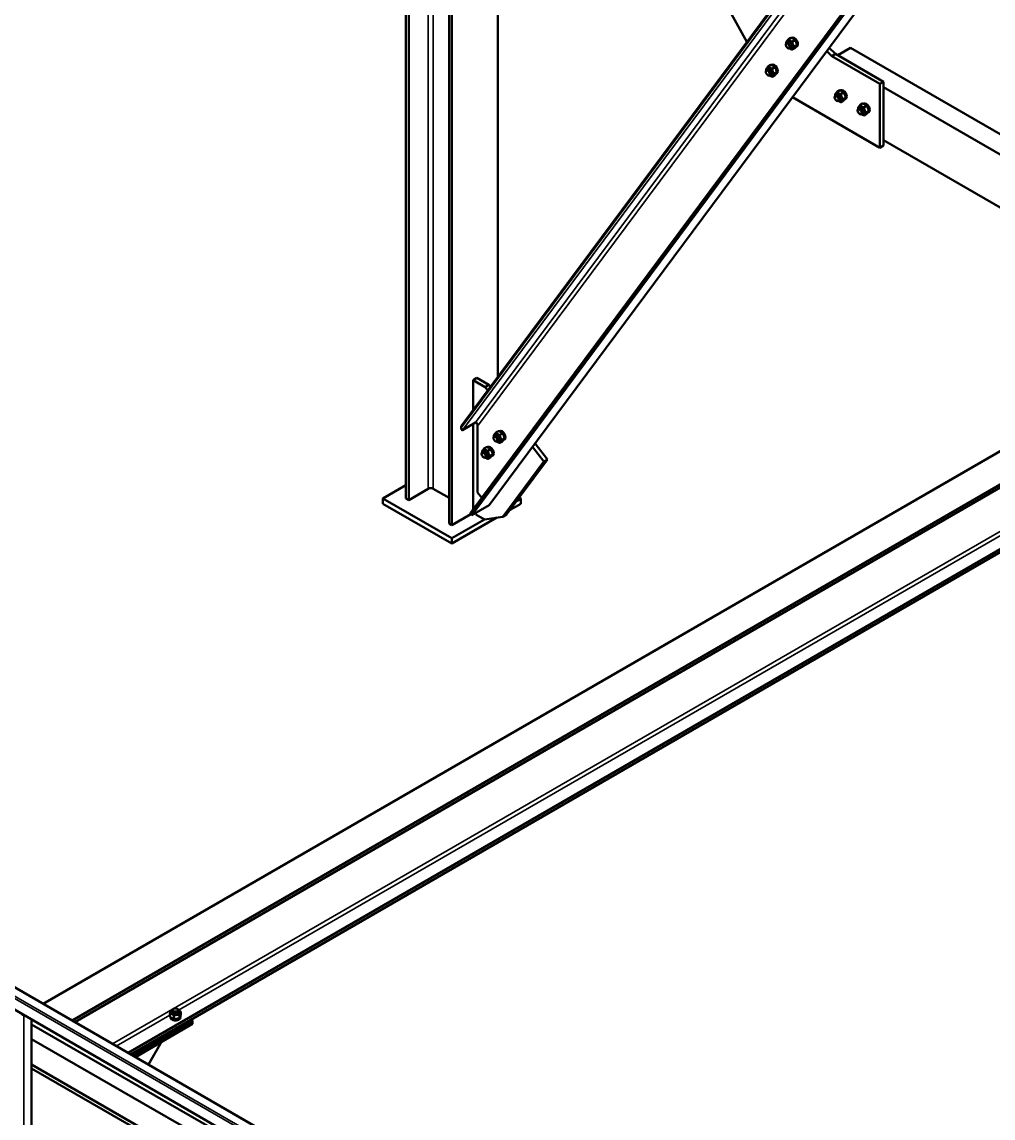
# Model space of a CAD drawing. Header units: millimetres. Extents: x 0 to 15979, y 0 to 11286.
# Drawn here: x 5329 to 8316, y 5284 to 8654 of the extents above; entities that cross this region are included whole.
import ezdxf

# ---------------------------------------------------------------- set-up
doc = ezdxf.new("R2010")
doc.units = ezdxf.units.MM
doc.header["$LTSCALE"] = 19
doc.layers.add('Видимые тонкие (ГОСТ)', color=7, linetype='Continuous', lineweight=35)
doc.layers.add('Видимый контур (ГОСТ)', color=7, linetype='Continuous', lineweight=50)

msp = doc.modelspace()

# ---------------------------------------------------------------- linework, layer by layer
at = {"layer": 'Видимые тонкие (ГОСТ)'}
for p, q in [((6579.1, 7219), (6579.1, 9879.8)), ((6594.7, 7219), (6594.7, 9868.1)), ((8172.5, 9411.5), (6680.7, 7406)), ((8178.6, 9408), (6684.6, 7399.5)), ((8194.3, 9398.9), (6724.1, 7422.3)), ((8204.8, 9392.8), (6730.8, 7411.1)), ((8258.3, 9220.9), (6710.7, 7140.4)), ((5608.3, 5511.9), (9843.7, 7957.2)), ((5811.1, 5615.9), (9300.3, 7630.4)), ((4293, 6237.1), (7921.2, 4142.4)), ((4296.2, 6242.6), (7921.2, 4149.7)), ((4318.1, 6255.3), (7921.2, 4175.1)), ((4293, 6203.6), (7921.2, 4108.9)), ((5335.7, 5152.6), (5335.7, 5600.2)), ((5619.7, 5505.4), (5784.6, 5600.6)), ((5357.6, 5165.3), (5357.6, 5587.5))]:
    msp.add_line(p, q, dxfattribs=at)
at = {"layer": 'Видимый контур (ГОСТ)'}
for p, q in [((6651.9, 7107.5), (6651.9, 10256.7)), ((6793.4, 7563), (6793.4, 9947.3)), ((6510.5, 7189.2), (6510.5, 9912.2)), ((6519, 7184.3), (6519, 9925.4)), ((6643.5, 7112.4), (6643.5, 9835.4)), ((8169.6, 9413.2), (6680.7, 7411.5)), ((8312, 9246.4), (6766.6, 7168.7)), ((8260.9, 9230.7), (6710.2, 7145.9)), ((8258.3, 9215.4), (6712.8, 7137.7)), ((7426.6, 8833.9), (7559.4, 8592.9)), ((7686.6, 8600.8), (7694.8, 8605.5)), ((7698, 8605.7), (7696.6, 8604.9)), ((7698.8, 8593.7), (7707, 8598.5)), ((7679.4, 8584.1), (7679.4, 8585.5)), ((7686.1, 8592.8), (7681.4, 8590.1)), ((7685.3, 8573.9), (7686.4, 8573.3)), ((7696.1, 8575.5), (7691.4, 8572.8)), ((7698.8, 8569.2), (7707, 8574)), ((7704.9, 8578), (7713.1, 8582.7)), ((7713.3, 8579.3), (7709.9, 8577.3)), ((7820.1, 8549.4), (7804.9, 8564.6)), ((7812.5, 8574.8), (7831.4, 8556)), ((7838.5, 8551.9), (7878.1, 8574.8)), ((7878.1, 8574.8), (8768.5, 8060.7)), ((7831.4, 8556), (7820.1, 8549.4)), ((7968.6, 8463.7), (7820.1, 8549.4)), ((7831.4, 8556), (7979.9, 8470.2)), ((7617.5, 8500.9), (7617.5, 8502.3)), ((7624.2, 8509.6), (7619.5, 8506.8)), ((7624.7, 8517.6), (7632.9, 8522.3)), ((7636.1, 8522.5), (7634.7, 8521.7)), ((7636.9, 8510.5), (7645.1, 8515.2)), ((7643, 8494.7), (7651.2, 8499.5)), ((7651.3, 8496.1), (7648, 8494.1)), ((7623.4, 8490.7), (7624.5, 8490)), ((7634.2, 8492.2), (7629.5, 8489.5)), ((7636.9, 8486), (7645.1, 8490.7)), ((7979.9, 8470.2), (7968.6, 8463.7)), ((7968.6, 8267.7), (7968.6, 8463.7)), ((7979.9, 8470.2), (7979.9, 8274.3)), ((7835.9, 8431.3), (7831.3, 8428.6)), ((7836.4, 8439.4), (7844.6, 8444.1)), ((7847.8, 8444.3), (7846.4, 8443.5)), ((7848.6, 8432.3), (7856.8, 8437)), ((7979.9, 8453.9), (8718.1, 8027.7)), ((7699.6, 8423), (7968.6, 8267.7)), ((7829.2, 8422.7), (7829.2, 8424.1)), ((7835.1, 8412.5), (7836.3, 8411.8)), ((7845.9, 8414), (7841.3, 8411.3)), ((7848.6, 8407.8), (7856.8, 8412.5)), ((7854.8, 8416.5), (7862.9, 8421.2)), ((7863.1, 8417.8), (7859.7, 8415.9)), ((7907.1, 8398.5), (7915.3, 8403.3)), ((7918.5, 8403.4), (7917.2, 8402.6)), ((7919.3, 8391.5), (7927.5, 8396.2)), ((7899.9, 8381.9), (7899.9, 8383.2)), ((7906.7, 8390.5), (7902, 8387.8)), ((7905.8, 8371.7), (7907, 8371)), ((7916.7, 8373.2), (7912, 8370.5)), ((7919.3, 8367), (7927.5, 8371.7)), ((7925.5, 8375.7), (7933.7, 8380.4)), ((7933.8, 8377), (7930.4, 8375.1)), ((7979.9, 8274.3), (7968.6, 8267.7)), ((7979.9, 8290.6), (8718.1, 7864.4)), ((5394.6, 5635.3), (9790.5, 8173.3)), ((5483.7, 5583.9), (9879.6, 8121.8)), ((5491.8, 5579.2), (9885.5, 8115.9)), ((5655.9, 5484.5), (9885.5, 7926.5)), ((5664, 5479.8), (9879.6, 7913.6)), ((6728.3, 7559.8), (6717, 7553.3)), ((6717, 7553.3), (6717, 7460.3)), ((6754.6, 7531.6), (6717, 7553.3)), ((6728.3, 7559.8), (6765.9, 7538.1)), ((6754.6, 7531.6), (6765.9, 7538.1)), ((6762.5, 7521.5), (6754.6, 7531.6)), ((6765.9, 7538.1), (6770.5, 7532.3)), ((6684.6, 7399.5), (6724.1, 7422.3)), ((6717, 7418.2), (6717, 7155)), ((6680.7, 7411.5), (6680.7, 7406)), ((6730.8, 7411.1), (6730.8, 7207.4)), ((6786.6, 7383.5), (6781.9, 7380.7)), ((6787, 7391.5), (6795.2, 7396.2)), ((6798.5, 7396.4), (6797.1, 7395.6)), ((6799.3, 7384.4), (6807.5, 7389.1)), ((6779.8, 7374.8), (6779.8, 7376.2)), ((6785.7, 7364.6), (6786.9, 7363.9)), ((6796.6, 7366.1), (6791.9, 7363.4)), ((6799.3, 7359.9), (6807.5, 7364.6)), ((6805.4, 7368.6), (6813.6, 7373.4)), ((6813.7, 7370), (6810.3, 7368)), ((6907.5, 7358.2), (6946.3, 7308.8)), ((6743.4, 7325.8), (6743.4, 7327.2)), ((6750.2, 7334.5), (6745.5, 7331.8)), ((6749.3, 7315.6), (6750.5, 7315)), ((6750.6, 7342.5), (6758.8, 7347.2)), ((6760.2, 7317.2), (6755.5, 7314.5)), ((6762, 7347.4), (6760.7, 7346.6)), ((6762.9, 7335.4), (6771.1, 7340.2)), ((6762.9, 7310.9), (6771.1, 7315.7)), ((6769, 7319.7), (6777.2, 7324.4)), ((6777.3, 7321), (6773.9, 7319)), ((6935, 7302.3), (6899.5, 7347.4)), ((6809, 7132.8), (6935, 7302.3)), ((6946.3, 7308.8), (6820.3, 7139.3)), ((6946.3, 7308.8), (6935, 7302.3)), ((6510.5, 7230), (6439.8, 7189.2)), ((6519, 7184.3), (6579.1, 7219)), ((6594.7, 7219), (6643.5, 7190.8)), ((6439.8, 7172.8), (6439.8, 7189.2)), ((6439.8, 7189.2), (6651.9, 7066.7)), ((6510.5, 7189.2), (6519, 7184.3)), ((6730.8, 7207.4), (6743.7, 7191)), ((6852.2, 7182.3), (6864.1, 7189.2)), ((6864.1, 7189.2), (6859.4, 7191.9)), ((6864.1, 7172.8), (6864.1, 7189.2)), ((6439.8, 7172.8), (6651.9, 7050.4)), ((6712.8, 7137.7), (6766.6, 7168.7)), ((6831, 7153.7), (6864.1, 7172.8)), ((6643.5, 7112.4), (6651.9, 7107.5)), ((6651.9, 7107.5), (6710.2, 7141.1)), ((6651.9, 7050.4), (6790, 7130.1)), ((6651.9, 7066.7), (6752.4, 7124.7)), ((6710.7, 7140.4), (6712.8, 7137.7)), ((6725.5, 7140.2), (6723.4, 7143.8)), ((6725.5, 7140.2), (6752.4, 7124.7)), ((6752.4, 7124.7), (6809, 7132.8)), ((6820.3, 7139.3), (6809, 7132.8)), ((6651.9, 7050.4), (6651.9, 7066.7)), ((7921.2, 4176.6), (4320.4, 6255.5)), ((7921.2, 4107.4), (4294, 6201.6)), ((5784.6, 5605.7), (5784.6, 5596.2)), ((5791.3, 5610.1), (5791.3, 5614.8)), ((5795.4, 5619.6), (5794.2, 5618.9)), ((5796.8, 5598.6), (5796.8, 5589.1)), ((5807.2, 5619.6), (5808.4, 5618.9)), ((5811.3, 5610.1), (5811.3, 5614.8)), ((5813.5, 5601.2), (5813.5, 5591.7)), ((5816.5, 5592.9), (5816.5, 5597)), ((5818, 5610.8), (5818, 5601.4)), ((5358.9, 5165.7), (5358.9, 5586.7)), ((5358.9, 5571.9), (5914.2, 5251.4)), ((5671.1, 5475.7), (5854.3, 5581.5)), ((5854.3, 5573.3), (5678.2, 5471.6)), ((5786, 5592.9), (5786, 5594.9)), ((5788.7, 5592), (5789.4, 5592.4)), ((5790.8, 5587.7), (5789.8, 5587.1)), ((5790.7, 5591.6), (5790, 5591.1)), ((5854.3, 5581.5), (5850.8, 5587.6)), ((5854.3, 5581.5), (5854.3, 5573.3)), ((5358.9, 5527), (5914.2, 5206.4)), ((5718.5, 5448.3), (5758.8, 5518.1)), ((5358.9, 5448.6), (5914.2, 5128.1)), ((5914.2, 5116.2), (5358.9, 5436.8))]:
    msp.add_line(p, q, dxfattribs=at)
for centre, major_axis, ratio, start_param, end_param in [((7691.1, 8584.1), (6.8, -11.7), 0.57735, 5.546561, 10.161402), ((7705.6, 8592.5), (-7.6, 13.2), 0.57735, 3.141593, 6.283185), ((7702.1, 8590.5), (7.6, -13.2), 0.57735, 0.79058, 2.7274), ((7686.4, 8581.4), (5, -8.66), 0.57735, 5.497787, 10.210176), ((7691.1, 8584.1), (5, -8.66), 0.57735, 6.277446, 9.430517), ((7702.1, 8590.5), (7.6, -13.2), 0.57735, 0.019946, 0.539946), ((7624.5, 8498.2), (5, -8.66), 0.57735, 5.497787, 10.210176), ((7629.2, 8500.9), (6.8, -11.7), 0.57735, 5.546561, 10.161402), ((7629.2, 8500.9), (5, -8.66), 0.57735, 6.277446, 9.430517), ((7643.7, 8509.3), (-7.6, 13.2), 0.57735, 3.141593, 6.283185), ((7640.2, 8507.2), (7.6, -13.2), 0.57735, 0.79058, 2.7274), ((7640.2, 8507.2), (7.6, -13.2), 0.57735, 0.019946, 0.539946), ((7836.3, 8420), (5, -8.66), 0.57735, 5.497787, 10.210176), ((7840.9, 8422.7), (6.7, -11.7), 0.57735, 5.546561, 10.161402), ((7840.9, 8422.7), (5, -8.66), 0.57735, 6.277446, 9.430517), ((7855.4, 8431), (-7.6, 13.2), 0.57735, 3.141593, 6.283185), ((7851.9, 8429), (7.6, -13.2), 0.57735, 0.79058, 2.7274), ((7851.9, 8429), (7.6, -13.2), 0.57735, 0.019946, 0.539946), ((7911.7, 8381.9), (6.7, -11.7), 0.57735, 5.546561, 10.161402), ((7926.2, 8390.2), (-7.6, 13.2), 0.57735, 3.141593, 6.283185), ((7922.6, 8388.2), (7.6, -13.2), 0.57735, 0.79058, 2.7274), ((7907, 8379.1), (5, -8.66), 0.57735, 5.497787, 10.210176), ((7911.7, 8381.9), (5, -8.66), 0.57735, 6.277446, 9.430517), ((7922.6, 8388.2), (7.6, -13.2), 0.57735, 0.019946, 0.539946), ((6724.1, 7407.2), (2, 15.5), 0.412512, 5.018082, 6.588878), ((6684.6, 7408.2), (1.17, 8.99), 0.412512, 1.876489, 3.447286), ((6786.9, 7372.1), (5, -8.66), 0.57735, 5.497787, 10.210176), ((6791.6, 7374.8), (6.7, -11.7), 0.57735, 5.546561, 10.161402), ((6791.6, 7374.8), (5, -8.66), 0.57735, 6.277446, 9.430517), ((6806.1, 7383.2), (-7.6, 13.2), 0.57735, 3.141593, 6.283185), ((6802.6, 7381.1), (7.6, -13.2), 0.57735, 0.79058, 2.7274), ((6769.7, 7334.2), (-7.6, 13.2), 0.57735, 3.141593, 6.283185), ((6802.6, 7381.1), (7.6, -13.2), 0.57735, 0.019946, 0.539946), ((6750.5, 7323.1), (5, -8.66), 0.57735, 5.497787, 10.210176), ((6755.2, 7325.8), (6.7, -11.7), 0.57735, 5.546561, 10.161402), ((6755.2, 7325.8), (5, -8.66), 0.57735, 6.277446, 9.430517), ((6766.1, 7332.2), (7.6, -13.2), 0.57735, 0.79058, 2.7274), ((6766.1, 7332.2), (7.6, -13.2), 0.57735, 0.019946, 0.539946), ((6586.9, 7214.5), (11, 0), 0.57735, 0.785398, 2.356194), ((6714.6, 7142.6), (-4.41, 3.28), 0.792243, 0, 1.24115), ((5332.5, 5603.5), (-4.5, 0), 0.57735, 0.785398, 1.929116), ((5801.3, 5610.1), (-13.5, 0), 0.57735, 5.542482, 10.165481), ((5801.3, 5614.8), (-10, 0), 0.57735, 5.497787, 10.210176), ((5801.3, 5610.1), (-10, 0), 0.57735, 6.277446, 9.430517), ((5801.3, 5597), (15.3, 0), 0.57735, 5.650549, 6.309026), ((5801.3, 5592.9), (-15.3, 0), 0.57735, 0, 0.719777), ((5801.3, 5597), (-15.3, 0), 0.57735, 0.310619, 0.59942), ((5801.3, 5590.7), (9.8, -40.8), 0.285443, 4.61047, 4.730828), ((5801.3, 5597), (-15.3, 0), 0.57735, 0.731612, 2.496266), ((5801.3, 5595.1), (9.8, -40.8), 0.285443, 4.742662, 4.86207), ((5801.3, 5592.9), (15.3, 0), 0.57735, 3.992612, 6.283185)]:
    msp.add_ellipse(centre, major_axis=major_axis, ratio=ratio, start_param=start_param, end_param=end_param, dxfattribs=at)
for centre, major_axis in [((7685.3, 8580.7), (4.17, -7.22)), ((7623.4, 8497.5), (4.17, -7.22)), ((7835.1, 8419.3), (4.17, -7.22)), ((7905.8, 8378.5), (4.17, -7.22)), ((6785.7, 7371.4), (4.17, -7.22)), ((6749.3, 7322.4), (4.17, -7.22)), ((5801.3, 5616.2), (-8.33, 0))]:
    msp.add_ellipse(centre, major_axis=major_axis, ratio=0.57735, dxfattribs=at)
for points, weights in [([(7680.4, 8592.1), (7681.7, 8595.4), (7686.6, 8600.8)], [1, 1.15470053838, 1]), ([(7686.6, 8600.8), (7690.9, 8596.3), (7698.8, 8593.7)], [1, 1.15470053838, 1]), ([(7707, 8598.5), (7702.7, 8603), (7694.8, 8605.5)], [1, 1.15470053838, 1]), ([(7713.1, 8582.7), (7711.8, 8591.6), (7707, 8598.5)], [1, 1.15470053838, 1]), ([(7680.9, 8589.7), (7680.6, 8590.8), (7680.4, 8592.1)], [1.0342152495, 1.01958777803, 1]), ([(7698.8, 8569.2), (7694.2, 8570.7), (7691.1, 8572.6)], [1, 1.08584662297, 1.0764170077]), ([(7698.8, 8593.7), (7700.1, 8584.8), (7704.9, 8578)], [1, 1.15470053838, 1]), ([(7704.9, 8578), (7700.1, 8572.6), (7698.8, 8569.2)], [1, 1.15470053838, 1]), ([(7707, 8574), (7711.8, 8579.4), (7713.1, 8582.7)], [1, 1.15470053838, 1]), ([(7618.5, 8508.9), (7619.8, 8512.2), (7624.7, 8517.6)], [1, 1.15470053838, 1]), ([(7618.9, 8506.4), (7618.7, 8507.6), (7618.5, 8508.9)], [1.0342152495, 1.01958777803, 1]), ([(7624.7, 8517.6), (7629, 8513), (7636.9, 8510.5)], [1, 1.15470053838, 1]), ([(7645.1, 8515.2), (7640.7, 8519.8), (7632.9, 8522.3)], [1, 1.15470053838, 1]), ([(7636.9, 8510.5), (7638.2, 8501.6), (7643, 8494.7)], [1, 1.15470053838, 1]), ([(7643, 8494.7), (7638.2, 8489.3), (7636.9, 8486)], [1, 1.15470053838, 1]), ([(7651.2, 8499.5), (7649.9, 8508.4), (7645.1, 8515.2)], [1, 1.15470053838, 1]), ([(7645.1, 8490.7), (7649.9, 8496.1), (7651.2, 8499.5)], [1, 1.15470053838, 1]), ([(7636.9, 8486), (7632.2, 8487.5), (7629.2, 8489.4)], [1, 1.08584662297, 1.0764170077]), ([(7830.3, 8430.7), (7831.6, 8434), (7836.4, 8439.4)], [1, 1.15470053838, 1]), ([(7830.7, 8428.2), (7830.4, 8429.4), (7830.3, 8430.7)], [1.0342152495, 1.01958777803, 1]), ([(7836.4, 8439.4), (7840.7, 8434.8), (7848.6, 8432.3)], [1, 1.15470053838, 1]), ([(7856.8, 8437), (7852.5, 8441.6), (7844.6, 8444.1)], [1, 1.15470053838, 1]), ([(7848.6, 8432.3), (7849.9, 8423.4), (7854.8, 8416.5)], [1, 1.15470053838, 1]), ([(7862.9, 8421.2), (7861.7, 8430.2), (7856.8, 8437)], [1, 1.15470053838, 1]), ([(7848.6, 8407.8), (7844, 8409.3), (7840.9, 8411.2)], [1, 1.08584662297, 1.0764170077]), ([(7854.8, 8416.5), (7849.9, 8411.1), (7848.6, 8407.8)], [1, 1.15470053838, 1]), ([(7856.8, 8412.5), (7861.7, 8417.9), (7862.9, 8421.2)], [1, 1.15470053838, 1]), ([(7901, 8389.8), (7902.3, 8393.2), (7907.1, 8398.5)], [1, 1.15470053838, 1]), ([(7907.1, 8398.5), (7911.5, 8394), (7919.3, 8391.5)], [1, 1.15470053838, 1]), ([(7927.5, 8396.2), (7923.2, 8400.8), (7915.3, 8403.3)], [1, 1.15470053838, 1]), ([(7933.7, 8380.4), (7932.4, 8389.3), (7927.5, 8396.2)], [1, 1.15470053838, 1]), ([(7901.4, 8387.4), (7901.2, 8388.5), (7901, 8389.8)], [1.0342152495, 1.01958777803, 1]), ([(7919.3, 8367), (7914.7, 8368.5), (7911.7, 8370.3)], [1, 1.08584662297, 1.0764170077]), ([(7919.3, 8391.5), (7920.6, 8382.6), (7925.5, 8375.7)], [1, 1.15470053838, 1]), ([(7925.5, 8375.7), (7920.6, 8370.3), (7919.3, 8367)], [1, 1.15470053838, 1]), ([(7927.5, 8371.7), (7932.4, 8377.1), (7933.7, 8380.4)], [1, 1.15470053838, 1]), ([(6780.9, 7382.8), (6782.2, 7386.1), (6787, 7391.5)], [1, 1.15470053838, 1]), ([(6781.3, 7380.3), (6781.1, 7381.5), (6780.9, 7382.8)], [1.0342152495, 1.01958777803, 1]), ([(6787, 7391.5), (6791.4, 7386.9), (6799.3, 7384.4)], [1, 1.15470053838, 1]), ([(6807.5, 7389.1), (6803.1, 7393.7), (6795.2, 7396.2)], [1, 1.15470053838, 1]), ([(6799.3, 7384.4), (6800.6, 7375.5), (6805.4, 7368.6)], [1, 1.15470053838, 1]), ([(6813.6, 7373.4), (6812.3, 7382.3), (6807.5, 7389.1)], [1, 1.15470053838, 1]), ([(6799.3, 7359.9), (6794.6, 7361.4), (6791.6, 7363.3)], [1, 1.08584662297, 1.0764170077]), ([(6805.4, 7368.6), (6800.6, 7363.2), (6799.3, 7359.9)], [1, 1.15470053838, 1]), ([(6807.5, 7364.6), (6812.3, 7370), (6813.6, 7373.4)], [1, 1.15470053838, 1]), ([(6744.5, 7333.8), (6745.8, 7337.1), (6750.6, 7342.5)], [1, 1.15470053838, 1]), ([(6744.9, 7331.4), (6744.7, 7332.5), (6744.5, 7333.8)], [1.0342152495, 1.01958777803, 1]), ([(6750.6, 7342.5), (6755, 7338), (6762.9, 7335.4)], [1, 1.15470053838, 1]), ([(6762.9, 7310.9), (6758.2, 7312.4), (6755.2, 7314.3)], [1, 1.08584662297, 1.0764170077]), ([(6771.1, 7340.2), (6766.7, 7344.7), (6758.8, 7347.2)], [1, 1.15470053838, 1]), ([(6762.9, 7335.4), (6764.2, 7326.5), (6769, 7319.7)], [1, 1.15470053838, 1]), ([(6769, 7319.7), (6764.2, 7314.3), (6762.9, 7310.9)], [1, 1.15470053838, 1]), ([(6777.2, 7324.4), (6775.9, 7333.3), (6771.1, 7340.2)], [1, 1.15470053838, 1]), ([(6771.1, 7315.7), (6775.9, 7321.1), (6777.2, 7324.4)], [1, 1.15470053838, 1]), ([(5784.6, 5605.7), (5786.8, 5612.5), (5789.1, 5615.3)], [1, 1.15470053838, 1]), ([(5796.8, 5598.6), (5790.7, 5604.2), (5784.6, 5605.7)], [1, 1.15470053838, 1]), ([(5784.6, 5596.2), (5790.7, 5590.6), (5796.8, 5589.1)], [1, 1.15470053838, 1]), ([(5789.1, 5615.3), (5790.4, 5615.9), (5791.6, 5616.3)], [1, 1.02175754264, 1.0373949946]), ([(5813.5, 5601.2), (5805.2, 5601.9), (5796.8, 5598.6)], [1, 1.15470053838, 1]), ([(5811.1, 5615.9), (5814.3, 5614.2), (5818, 5610.8)], [1.07587610027, 1.08802862873, 1]), ([(5818, 5610.8), (5815.8, 5608.1), (5813.5, 5601.2)], [1, 1.15470053838, 1]), ([(5813.5, 5591.7), (5815.8, 5594.5), (5818, 5601.4)], [1, 1.15470053838, 1]), ([(5796.8, 5589.1), (5805.2, 5588.4), (5813.5, 5591.7)], [1, 1.15470053838, 1])]:
    msp.add_rational_spline(points, weights, degree=2, dxfattribs=at)

doc.saveas('drawing.dxf')
